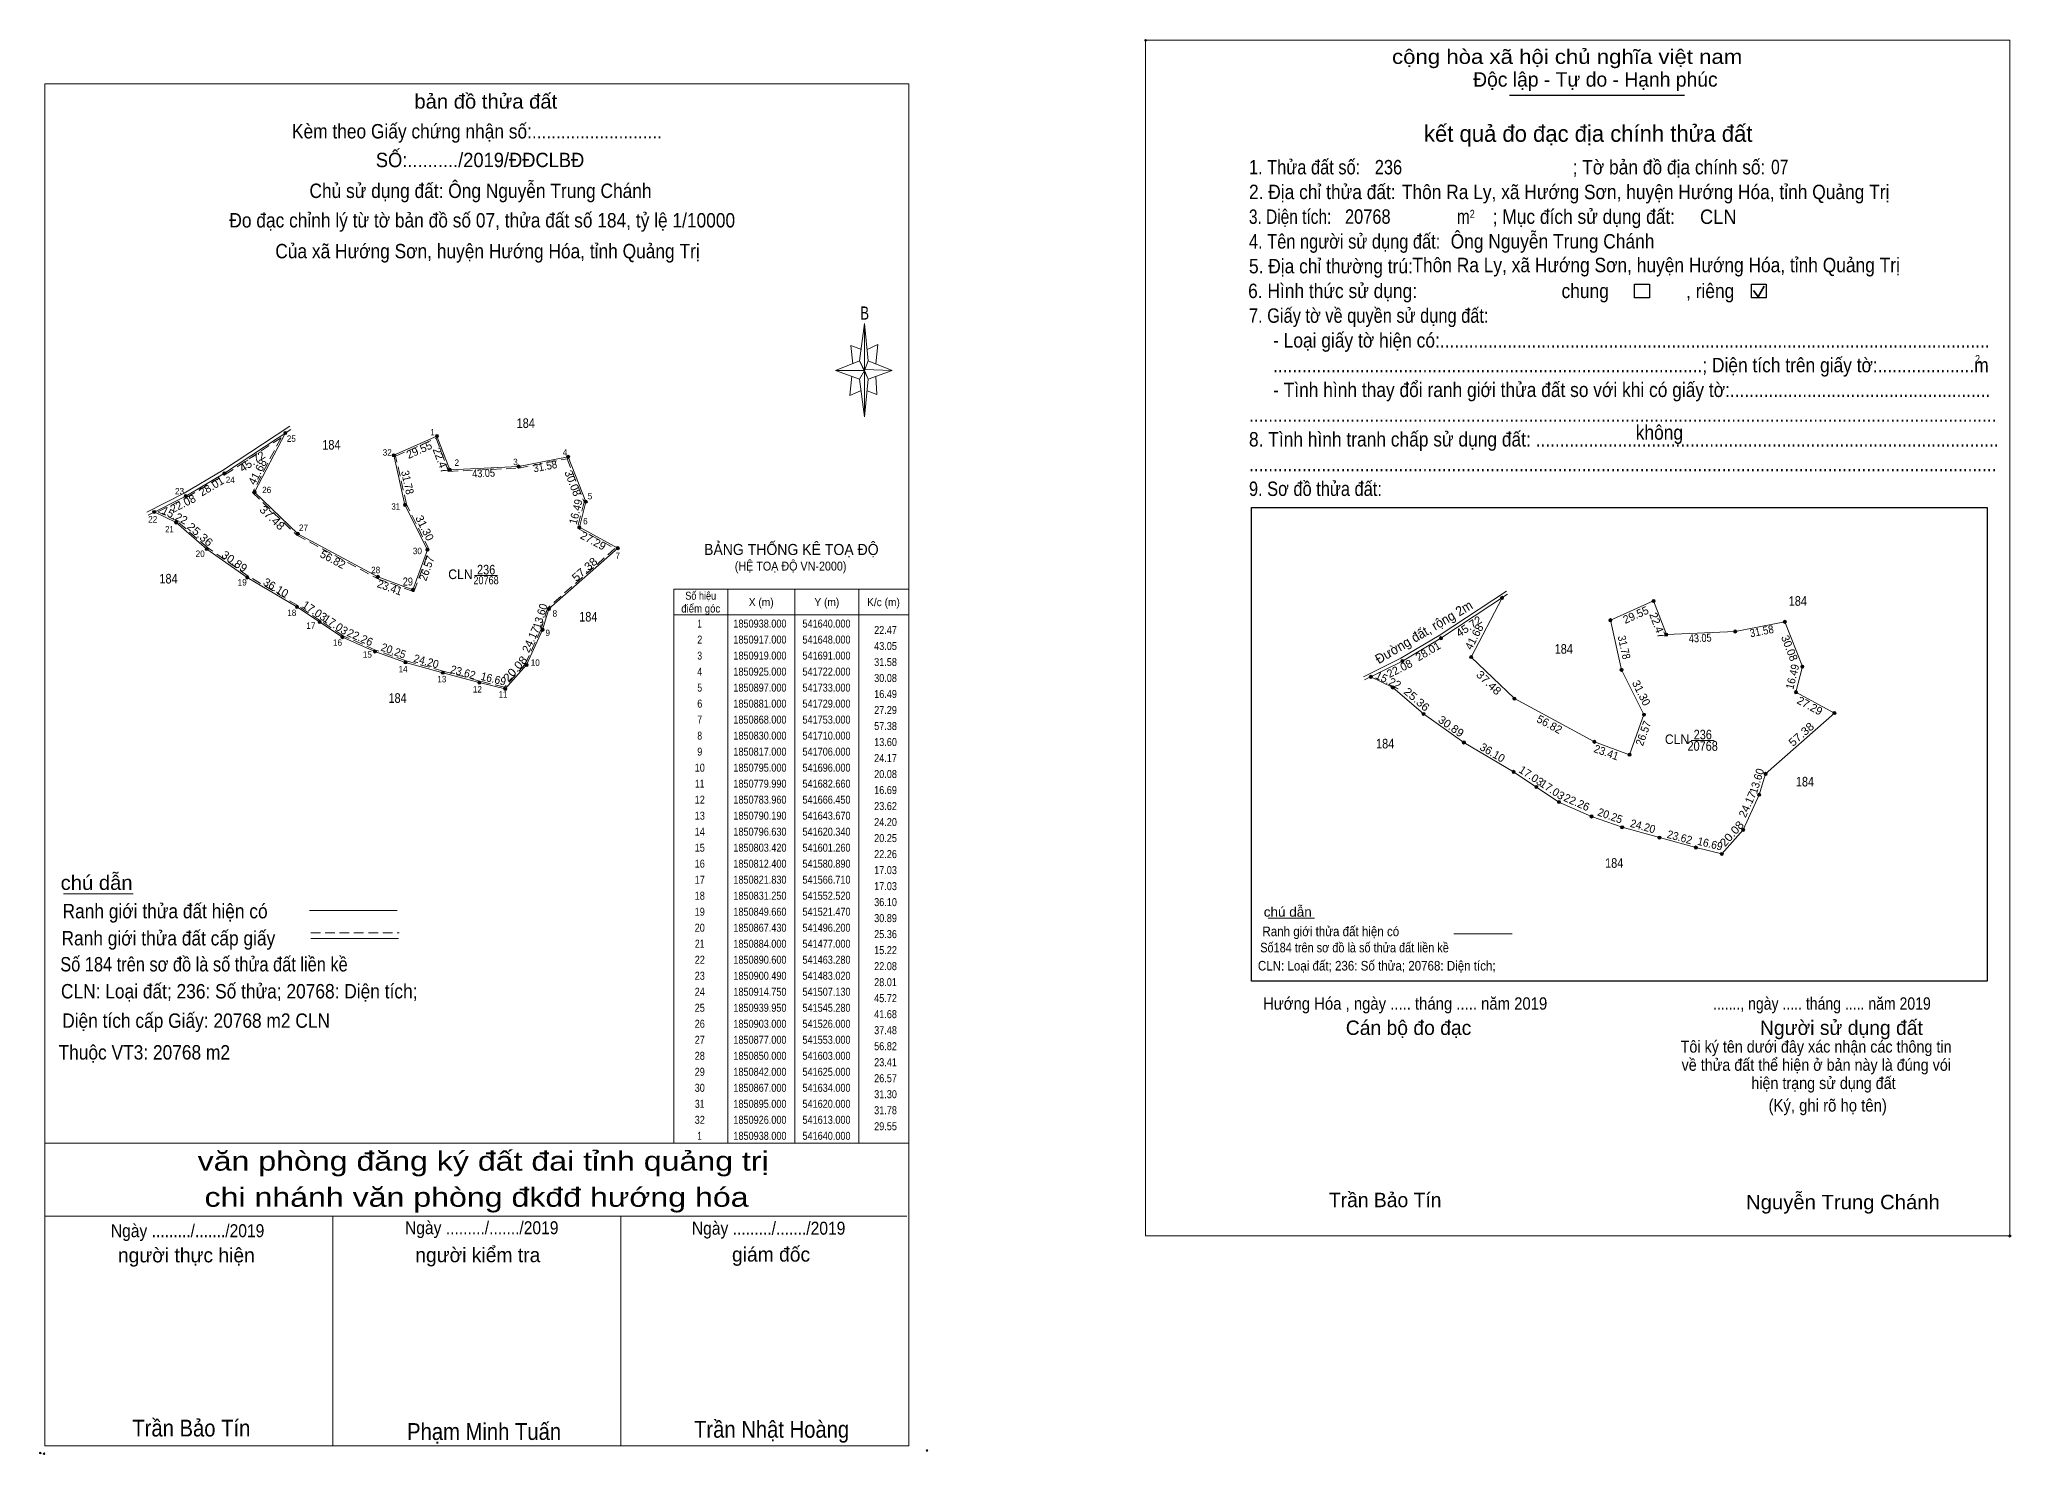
# Model space of a CAD drawing. Header units: metres. Extents: x 539634 to 541758, y 1850377 to 1851261.
# Drawn here: x 539634 to 540866, y 1850377 to 1851261 of the extents above; entities that cross this region are included whole.
import ezdxf
from ezdxf.enums import TextEntityAlignment as Align

# ---------------------------------------------------------------- set-up
doc = ezdxf.new("R2010")
doc.units = ezdxf.units.M
doc.header["$LTSCALE"] = 2
doc.header["$PDMODE"] = 32
doc.header["$PDSIZE"] = 1
doc.linetypes.add('MEDIUM_DASHED', pattern=[4.5, 3, -1.5])
for name, color, linetype, lineweight in [('1', 7, 'MEDIUM_DASHED', 13), ('10', 7, 'Continuous', 13), ('13', 7, 'Continuous', 13), ('17', 7, 'Continuous', 13), ('2', 7, 'Continuous', 25), ('5', 7, 'Continuous', 13), ('6', 7, 'Continuous', 13), ('63', 7, 'Continuous', 13)]:
    doc.layers.add(name, color=color, linetype=linetype, lineweight=lineweight)

msp = doc.modelspace()

# ---------------------------------------------------------------- hatches: boundary and pattern name
at = {"layer": '10'}
for points in [[(539788.433, 1851015.413, 1), (539786.433, 1851015.413, 1)], [(539856.155, 1851001.464, 1), (539854.155, 1851001.464, 1)], [(539883.155, 1851013.464, 1), (539881.155, 1851013.464, 1)], [(539750.285, 1850990.214, 1), (539748.285, 1850990.214, 1)], [(539891.155, 1850992.464, 1), (539889.155, 1850992.464, 1)], [(539934.155, 1850994.464, 1), (539932.155, 1850994.464, 1)], [(539965.155, 1851000.464, 1), (539963.155, 1851000.464, 1)], [(539769.155, 1850978.464, 1), (539767.155, 1850978.464, 1)], [(539706.435, 1850966.064, 1), (539704.435, 1850966.064, 1)], [(539726.175, 1850975.954, 1), (539724.175, 1850975.954, 1)], [(539863.155, 1850970.464, 1), (539861.155, 1850970.464, 1)], [(539976.155, 1850972.464, 1), (539974.155, 1850972.464, 1)], [(539720.155, 1850959.464, 1), (539718.155, 1850959.464, 1)], [(539796.155, 1850952.464, 1), (539794.155, 1850952.464, 1)], [(539972.155, 1850956.464, 1), (539970.155, 1850956.464, 1)], [(539739.355, 1850942.894, 1), (539737.355, 1850942.894, 1)], [(539877.155, 1850942.464, 1), (539875.155, 1850942.464, 1)], [(539996.155, 1850943.464, 1), (539994.155, 1850943.464, 1)], [(539764.625, 1850925.124, 1), (539762.625, 1850925.124, 1)], [(539846.155, 1850925.464, 1), (539844.155, 1850925.464, 1)], [(539868.155, 1850917.464, 1), (539866.155, 1850917.464, 1)], [(539795.675, 1850906.714, 1), (539793.675, 1850906.714, 1)], [(539953.155, 1850905.464, 1), (539951.155, 1850905.464, 1)], [(540548.749, 1850912.376, 1), (540546.749, 1850912.376, 1)], [(540643.471, 1850910.427, 1), (540641.471, 1850910.427, 1)], [(539809.865, 1850897.294, 1), (539807.865, 1850897.294, 1)], [(539949.155, 1850892.464, 1), (539947.155, 1850892.464, 1)], [(540616.471, 1850898.427, 1), (540614.471, 1850898.427, 1)], [(540694.471, 1850891.427, 1), (540692.471, 1850891.427, 1)], [(540725.471, 1850897.427, 1), (540723.471, 1850897.427, 1)], [(539824.045, 1850887.864, 1), (539822.045, 1850887.864, 1)], [(539844.415, 1850878.884, 1), (539842.415, 1850878.884, 1)], [(540510.601, 1850887.177, 1), (540508.601, 1850887.177, 1)], [(540651.471, 1850889.427, 1), (540649.471, 1850889.427, 1)], [(539863.495, 1850872.094, 1), (539861.495, 1850872.094, 1)], [(539939.155, 1850870.464, 1), (539937.155, 1850870.464, 1)], [(540486.491, 1850872.917, 1), (540484.491, 1850872.917, 1)], [(540529.471, 1850875.427, 1), (540527.471, 1850875.427, 1)], [(540623.471, 1850867.427, 1), (540621.471, 1850867.427, 1)], [(540736.471, 1850869.427, 1), (540734.471, 1850869.427, 1)], [(539886.825, 1850865.654, 1), (539884.825, 1850865.654, 1)], [(539909.605, 1850859.424, 1), (539907.605, 1850859.424, 1)], [(539925.815, 1850855.454, 1), (539923.815, 1850855.454, 1)], [(540466.751, 1850863.027, 1), (540464.751, 1850863.027, 1)], [(540480.471, 1850856.427, 1), (540478.471, 1850856.427, 1)], [(540556.471, 1850849.427, 1), (540554.471, 1850849.427, 1)], [(540732.471, 1850853.427, 1), (540730.471, 1850853.427, 1)], [(540499.671, 1850839.857, 1), (540497.671, 1850839.857, 1)], [(540637.471, 1850839.427, 1), (540635.471, 1850839.427, 1)], [(540756.471, 1850840.427, 1), (540754.471, 1850840.427, 1)], [(540524.941, 1850822.087, 1), (540522.941, 1850822.087, 1)], [(540606.471, 1850822.427, 1), (540604.471, 1850822.427, 1)], [(540628.471, 1850814.427, 1), (540626.471, 1850814.427, 1)], [(540555.991, 1850803.677, 1), (540553.991, 1850803.677, 1)], [(540570.181, 1850794.257, 1), (540568.181, 1850794.257, 1)], [(540713.471, 1850802.427, 1), (540711.471, 1850802.427, 1)], [(540584.361, 1850784.827, 1), (540582.361, 1850784.827, 1)], [(540709.471, 1850789.427, 1), (540707.471, 1850789.427, 1)], [(540604.731, 1850775.847, 1), (540602.731, 1850775.847, 1)], [(540623.811, 1850769.057, 1), (540621.811, 1850769.057, 1)], [(540699.471, 1850767.427, 1), (540697.471, 1850767.427, 1)], [(540647.141, 1850762.617, 1), (540645.141, 1850762.617, 1)], [(540669.921, 1850756.387, 1), (540667.921, 1850756.387, 1)], [(540686.131, 1850752.417, 1), (540684.131, 1850752.417, 1)]]:
    msp.add_hatch(color=256, dxfattribs=at).paths.add_polyline_path(points)

# ---------------------------------------------------------------- linework, layer by layer
at = {"layer": '1'}
msp.add_lwpolyline([(539881.59, 1851012.12), (539889.47, 1850991.43), (539933.27, 1850993.46), (539963.52, 1850999.32), (539974.1, 1850972.39), (539969.99, 1850955.95), (539993.42, 1850943.26), (539951.28, 1850906.02), (539947.21, 1850892.82), (539937.3, 1850871.01), (539924.46, 1850856.56), (539908.85, 1850860.39), (539886.08, 1850866.61), (539862.79, 1850873.04), (539843.78, 1850879.81), (539823.52, 1850888.74), (539809.41, 1850898.12), (539795.2, 1850907.56), (539764.16, 1850925.96), (539738.97, 1850943.68), (539719.7, 1850960.3), (539707.7, 1850966.08), (539725.65, 1850975.07), (539749.81, 1850989.36), (539784.75, 1851012.44), (539766.92, 1850978.26), (539794.55, 1850951.64), (539844.74, 1850924.55), (539867.75, 1850916.18), (539877.24, 1850942.52), (539863.1, 1850970.8), (539856.31, 1851000.88)], close=True, dxfattribs=at)
at = {"layer": '10'}
for p, q in [((539787.43, 1851015.41), (539768.16, 1850978.46)), ((539719.15, 1850959.46), (539705.43, 1850966.06)), ((539719.15, 1850959.46), (539738.35, 1850942.89)), ((540547.75, 1850912.38), (540528.47, 1850875.43)), ((539924.82, 1850855.46), (539908.61, 1850859.42)), ((540479.47, 1850856.43), (540465.75, 1850863.03)), ((540479.47, 1850856.43), (540498.67, 1850839.86))]:
    msp.add_line(p, q, dxfattribs=at)
for points in [[(539700.81, 1850965.98), (539724.26, 1850977.73), (539748.22, 1850991.91), (539790.17, 1851019.62)], [(539701.59, 1850964.14), (539725.17, 1850975.95), (539749.28, 1850990.21), (539790.82, 1851017.65)], [(539768.16, 1850978.46), (539795.16, 1850952.46), (539845.16, 1850925.46), (539867.16, 1850917.46), (539876.16, 1850942.46), (539862.16, 1850970.46), (539855.16, 1851001.46), (539882.16, 1851013.46), (539890.16, 1850992.46), (539933.16, 1850994.46), (539964.16, 1851000.46), (539975.16, 1850972.46), (539971.16, 1850956.46), (539995.16, 1850943.46), (539952.16, 1850905.46), (539948.16, 1850892.46), (539938.16, 1850870.46), (539924.82, 1850855.46)], [(539908.6, 1850859.42), (539885.82, 1850865.65), (539862.49, 1850872.09), (539843.41, 1850878.88), (539823.04, 1850887.86), (539794.67, 1850906.71), (539763.62, 1850925.12), (539738.35, 1850942.89)], [(540461.13, 1850862.95), (540484.58, 1850874.7), (540508.54, 1850888.88), (540550.49, 1850916.59)], [(540461.91, 1850861.11), (540485.49, 1850872.92), (540509.6, 1850887.18), (540551.14, 1850914.62)], [(540528.47, 1850875.43), (540555.47, 1850849.43), (540605.47, 1850822.43), (540627.47, 1850814.43), (540636.47, 1850839.43), (540622.47, 1850867.43), (540615.47, 1850898.43), (540642.47, 1850910.43), (540650.47, 1850889.43), (540693.47, 1850891.43), (540724.47, 1850897.43), (540735.47, 1850869.43), (540731.47, 1850853.43), (540755.47, 1850840.43), (540712.47, 1850802.43), (540708.47, 1850789.43), (540698.47, 1850767.43), (540685.13, 1850752.42)], [(540685.13, 1850752.42), (540668.92, 1850756.39), (540646.14, 1850762.62), (540622.81, 1850769.06), (540603.73, 1850775.85), (540583.36, 1850784.83), (540554.99, 1850803.68), (540523.94, 1850822.09), (540498.67, 1850839.86)]]:
    msp.add_lwpolyline(points, dxfattribs=at)
for centre in [(539787.433, 1851015.413), (539855.155, 1851001.464), (539882.155, 1851013.464), (539749.285, 1850990.214), (539890.155, 1850992.464), (539933.155, 1850994.464), (539964.155, 1851000.464), (539768.155, 1850978.464), (539705.435, 1850966.064), (539725.175, 1850975.954), (539862.155, 1850970.464), (539975.155, 1850972.464), (539719.155, 1850959.464), (539795.155, 1850952.464), (539971.155, 1850956.464), (539738.355, 1850942.894), (539876.155, 1850942.464), (539995.155, 1850943.464), (539763.625, 1850925.124), (539845.155, 1850925.464), (539867.155, 1850917.464), (539794.675, 1850906.714), (539952.155, 1850905.464), (540547.749, 1850912.376), (540642.471, 1850910.427), (539808.865, 1850897.294), (539948.155, 1850892.464), (540615.471, 1850898.427), (540693.471, 1850891.427), (540724.471, 1850897.427), (539823.045, 1850887.864), (539843.415, 1850878.884), (540509.601, 1850887.177), (540650.471, 1850889.427), (539862.495, 1850872.094), (539938.155, 1850870.464), (540485.491, 1850872.917), (540528.471, 1850875.427), (540622.471, 1850867.427), (540735.471, 1850869.427), (539885.825, 1850865.654), (539908.605, 1850859.424), (539924.815, 1850855.454), (540465.751, 1850863.027), (540479.471, 1850856.427), (540555.471, 1850849.427), (540731.471, 1850853.427), (540498.671, 1850839.857), (540636.471, 1850839.427), (540755.471, 1850840.427), (540523.941, 1850822.087), (540605.471, 1850822.427), (540627.471, 1850814.427), (540554.991, 1850803.677), (540569.181, 1850794.257), (540712.471, 1850802.427), (540583.361, 1850784.827), (540708.471, 1850789.427), (540603.731, 1850775.847), (540622.811, 1850769.057), (540698.471, 1850767.427), (540646.141, 1850762.617), (540668.921, 1850756.387), (540685.131, 1850752.417)]:
    msp.add_circle(centre, 1, dxfattribs=at)
at = {"layer": '13'}
for p, q in [((539905.57, 1850926.41), (539920.05, 1850926.41)), ((540665.89, 1850823.38), (540680.37, 1850823.38))]:
    msp.add_line(p, q, dxfattribs=at)
at = {"layer": '17'}
for p, q in [((539648.87, 1850727.51), (539692.31, 1850727.51)), ((540401.52, 1850712.39), (540430.48, 1850712.39))]:
    msp.add_line(p, q, dxfattribs=at)
at = {"layer": '2'}
for p, q in [((540552.5, 1851226.48), (540661.71, 1851226.48)), ((540391.27, 1850968.92), (540851.02, 1850968.92)), ((540851.02, 1850968.92), (540851.02, 1850672.98))]:
    msp.add_line(p, q, dxfattribs=at)
at = {"layer": '2', "lineweight": 35}
for p, q in [((540704.82, 1851104.4), (540707.89, 1851100.41)), ((540707.89, 1851100.41), (540711.63, 1851107.1))]:
    msp.add_line(p, q, dxfattribs=at)
at = {"layer": '2', "lineweight": 13}
msp.add_lwpolyline([(540325.05, 1851260.74), (540865.08, 1851260.74), (540865.08, 1850513.81), (540325.05, 1850513.81)], close=True, dxfattribs=at)
at = {"layer": '2'}
for points in [[(540630.64, 1851108.39), (540639.92, 1851108.39), (540639.92, 1851099.74), (540630.64, 1851099.74)], [(540703.61, 1851108.39), (540712.89, 1851108.39), (540712.89, 1851099.74), (540703.61, 1851099.74)]]:
    msp.add_lwpolyline(points, close=True, dxfattribs=at)
msp.add_lwpolyline([(540851.02, 1850672.98), (540391.27, 1850672.98), (540391.27, 1850968.92)], dxfattribs=at)
for p in [(540325.05, 1851260.74), (540865.07, 1850513.81)]:
    msp.add_point(p, dxfattribs=at)
at = {"layer": '5'}
for p, q in [((540146.26, 1851060.38), (540149.26, 1851083.78)), ((540146.26, 1851048.98), (540131.26, 1851054.38)), ((540151.66, 1851060.38), (540166.66, 1851054.38)), ((540151.66, 1851048.98), (540149.26, 1851025.58)), ((540157.06, 1851039.38), (540151.06, 1851041.78)), ((540156.46, 1851050.78), (540157.06, 1851039.38)), ((539637.04, 1850571.74), (540177.04, 1850571.74)), ((539637.04, 1850526.14), (540175.84, 1850526.14)), ((539637.04, 1850526.14), (540175.84, 1850526.14)), ((539637.04, 1850526.14), (540175.84, 1850526.14)), ((539817.04, 1850382.74), (539817.04, 1850526.14)), ((539997.04, 1850382.74), (539997.04, 1850526.14))]:
    msp.add_line(p, q, dxfattribs=at)
for points in [[(539637.04, 1851233.54), (540177.04, 1851233.54), (540177.04, 1850382.74), (539637.04, 1850382.74)], [(540149.26, 1851083.78), (540151.66, 1851060.38), (540149.26, 1851054.38)], [(540149.26, 1851054.38), (540131.26, 1851054.38), (540146.26, 1851060.38), (540151.66, 1851048.98), (540166.66, 1851054.38), (540149.26, 1851054.98)], [(540149.26, 1851054.38), (540149.26, 1851025.58), (540146.26, 1851048.98)]]:
    msp.add_lwpolyline(points, close=True, dxfattribs=at)
for points in [[(540147.46, 1851067.58), (540140.86, 1851069.98), (540142.06, 1851058.58)], [(540151.06, 1851067.58), (540157.66, 1851070.58), (540156.46, 1851058.58)], [(540149.26, 1851054.38), (540146.26, 1851060.38), (540131.26, 1851054.38)], [(540149.26, 1851054.38), (540151.66, 1851048.98), (540166.66, 1851054.38)], [(540141.46, 1851050.78), (540140.26, 1851038.78), (540146.86, 1851041.78)], [(540177.04, 1850382.74), (539637.04, 1850382.74), (539637.04, 1850526.14)]]:
    msp.add_lwpolyline(points, dxfattribs=at)
for p in [(539634.22, 1850378.12), (539636.62, 1850377.7)]:
    msp.add_point(p, dxfattribs=at)
at = {"layer": '6'}
for p, q in [((539802.47, 1850717.07), (539857.31, 1850717.07)), ((539803.31, 1850699.49), (539858.15, 1850699.49)), ((540517.6, 1850702.55), (540554.16, 1850702.55))]:
    msp.add_line(p, q, dxfattribs=at)
at = {"layer": '6', "linetype": 'MEDIUM_DASHED'}
msp.add_line((539803.31, 1850703.21), (539858.51, 1850703.21), dxfattribs=at)
at = {"layer": '6'}
msp.add_point((540188.44, 1850379.74), dxfattribs=at)
at = {"layer": '63'}
for p, q in [((540063.84, 1850917.74), (540063.84, 1850571.74)), ((540105.84, 1850917.74), (540105.84, 1850571.74)), ((540145.84, 1850917.74), (540145.84, 1850571.74)), ((540030.24, 1850901.74), (540177.04, 1850901.74))]:
    msp.add_line(p, q, dxfattribs=at)
msp.add_lwpolyline([(540030.24, 1850917.74), (540177.04, 1850917.74), (540177.04, 1850571.74), (540030.24, 1850571.74)], close=True, dxfattribs=at)

# ---------------------------------------------------------------- texts
at = {"layer": '1'}
for s, height, width, p in [('BẢNG THỐNG KÊ TOẠ ĐỘ ', 6.9, 0.95, (540049.08, 1850939.17)), ('(HỆ TOẠ ĐỘ VN-2000)', 5.58, 0.9, (540068.28, 1850929.45))]:
    msp.add_text(s, height=height, dxfattribs=dict(at, width=width)).set_placement(p)
at = {"layer": '13'}
for s, height, width, p in [('184', 6, 0.85, (539937.64, 1851018.53)), ('184', 6, 0.85, (539816.19, 1851005)), ('CLN', 6, 0.95, (539896.835, 1850924.11)), ('236', 6, 0.85, (539912.9, 1850927.02)), ('184', 6, 0.85, (539714.39, 1850921.37)), ('20768', 5, 0.85, (539912.83, 1850920.89)), ('184', 6, 0.85, (540732.63, 1850907.45)), ('184', 6, 0.85, (539976.75, 1850897.61)), ('184', 6, 0.85, (540586.36, 1850877.48)), ('184', 6, 0.85, (539857.55, 1850846.79)), ('236', 6, 0.85, (540673.22, 1850823.98)), ('184', 6, 0.85, (540474.71, 1850818.33)), ('CLN', 6, 0.95, (540657.155, 1850821.07)), ('20768', 6, 0.85, (540673.15, 1850816.85)), ('184', 6, 0.85, (540737.07, 1850794.57)), ('184', 6, 0.85, (540617.87, 1850743.75))]:
    msp.add_text(s, height=height, dxfattribs=dict(at, width=width)).set_placement(p, align=Align.CENTER)
at = {"layer": '13', "width": 0.95}
msp.add_text('Đường đất, rộng 2m', height=6, rotation=30.618, dxfattribs=at).set_placement((540500.402, 1850888.465), align=Align.CENTER)
at = {"layer": '2'}
for s, height, width, p in [('cộng hòa xã hội chủ nghĩa việt nam', 9.014, 1.15, (540479.03, 1851245.96)), ('1. Thửa đất số:', 9.014, 0.85, (540389.61, 1851176.94)), ('236', 9.02, 0.85, (540468.23, 1851176.94)), ('; Tờ bản đồ địa chính số:', 9.014, 0.9, (540591.85, 1851176.94)), ('07', 9.02, 0.8, (540715.93, 1851177.06)), ('2. Địa chỉ thửa đất:', 9.014, 0.9, (540389.61, 1851161.48)), ('Thôn Ra Ly, xã Hướng Sơn, huyện Hướng Hóa, tỉnh Quảng Trị', 9.01, 0.9, (540485.15, 1851161.48)), ('3. Diện tích:', 9.014, 0.8, (540389.61, 1851146.02)), ('20768', 9.02, 0.85, (540449.61, 1851146.1)), ('m', 9.014, 0.8, (540519.55, 1851146.02)), ('2', 5.151, 0.8, (540527.65, 1851149.64)), ('; Mục đích sử dụng đất:', 9.014, 0.9, (540541.89, 1851146.02)), (' CLN', 9.01, 0.95, (540668.29, 1851145.96)), ('4. Tên người sử dụng đất:', 9.014, 0.85, (540389.61, 1851130.58)), ('Ông Nguyễn Trung Chánh', 9.02, 0.9, (540515.67, 1851130.64)), ('Thôn Ra Ly, xã Hướng Sơn, huyện Hướng Hóa, tỉnh Quảng Trị', 9.01, 0.9, (540491.73, 1851115.82)), ('5. Địa chỉ thường trú:', 9.014, 0.9, (540389.61, 1851115.12)), ('6. Hình thức sử dụng:', 9.014, 0.9, (540389.09, 1851099.66)), ('chung                , riêng', 9.014, 0.9, (540584.97, 1851099.66)), ('7. Giấy tờ về quyền sử dụng đất:', 9.014, 0.85, (540389.61, 1851084.22)), ('     - Loại giấy tờ hiện có:..................................................................................................................', 9.014, 0.9, (540389.61, 1851068.76)), ('2', 5.151, 0.8, (540843.43, 1851058.98)), ('     .........................................................................................; Diện tích trên giấy tờ:....................m', 9.014, 0.9, (540389.61, 1851053.3)), ('     - Tình hình thay đổi ranh giới thửa đất so với khi có giấy tờ:......................................................', 9.014, 0.9, (540389.61, 1851037.86)), ('8. Tình hình tranh chấp sử dụng đất: ................................................................................................', 9.014, 0.9, (540389.61, 1851006.94)), ('...........................................................................................................................................................', 9.014, 0.9, (540389.61, 1851022.4)), ('không', 9.015, 0.9, (540631.33, 1851011.2)), ('...........................................................................................................................................................', 9.014, 0.9, (540389.61, 1850991.5)), ('9. Sơ đồ thửa đất:', 9.014, 0.85, (540389.61, 1850976.04)), ('Hướng Hóa , ngày ..... tháng ..... năm 2019', 7.72, 0.9, (540398.43, 1850655.12)), ('......., ngày ..... tháng ..... năm 2019', 7.72, 0.85, (540679.61, 1850655.12)), ('(Ký, ghi rõ họ tên)', 7.727, 0.9, (540714.33, 1850591.5)), ('Nguyễn Trung Chánh', 9.02, 1.05, (540700.25, 1850530.42))]:
    msp.add_text(s, height=height, dxfattribs=dict(at, width=width)).set_placement(p)
for s, height, p in [('Độc lập - Tự do - Hạnh phúc', 9.014, (540529.71, 1851231.74)), ('Cán bộ đo đạc', 9.015, (540450.13, 1850639.34)), ('Người sử dụng đất', 9.014, (540708.97, 1850639.34)), ('Trần Bảo Tín', 9.01, (540439.57, 1850531.74))]:
    msp.add_text(s, height=height, dxfattribs=at).set_placement(p)
for s, height, p in [('kết quả đo đạc địa chính thửa đất', 10.3, (540601.62, 1851197.28)), ('.', 2.576, (540865.024, 1850512.42))]:
    msp.add_text(s, height=height, dxfattribs=at).set_placement(p, align=Align.CENTER)
at = {"layer": '2', "width": 0.9}
for s, p in [('Tôi ký tên dưới đây xác nhận các thông tin', (540744.03, 1850628.32)), ('về thửa đất thể hiện ở bản này là đúng vói', (540744.16, 1850616.94)), ('hiện trạng sử dụng đất', (540748.66, 1850605.54))]:
    msp.add_text(s, height=7.447, dxfattribs=at).set_placement(p, align=Align.CENTER)
at = {"layer": '5'}
for s, height, width, p in [('bản đồ thửa đất', 9, 1.05, (539912.675, 1851218.05)), ('Kèm theo Giấy chứng nhận số:...........................', 9, 0.9, (539907.15, 1851199.39)), ('SỐ:........../2019/ĐĐCLBĐ', 9, 0.95, (539909.075, 1851181.45)), ('Chủ sử dụng đất: Ông Nguyễn Trung Chánh', 9, 0.9, (539909.37, 1851162.19)), ('Đo đạc chỉnh lý từ tờ bản đồ số 07, thửa đất số 184, tỷ lệ 1/10000 ', 9, 0.9, (539911.955, 1851143.77)), ('Của xã Hướng Sơn, huyện Hướng Hóa, tỉnh Quảng Trị', 9, 0.9, (539913.735, 1851124.51)), ('B', 8.266, 0.75, (540149.43, 1851086.17)), ('văn phòng đăng ký đất đai tỉnh quảng trị', 12, 1.25, (539911.035, 1850554.57)), ('chi nhánh văn phòng đkđđ hướng hóa', 12, 1.25, (539906.9, 1850532.01)), ('Ngày ........./......./2019', 8.1, 0.9, (539910.135, 1850514.85)), ('Ngày ........./......./2019', 8.1, 0.9, (540089.415, 1850514.55)), ('Ngày ........./......./2019', 8.1, 0.9, (539726.305, 1850513)), ('Trần Bảo Tín', 10.5, 0.9, (539728.655, 1850388.49)), ('Trần Nhật Hoàng', 10.5, 0.9, (540091.29, 1850387.71)), ('Phạm Minh Tuấn', 10.5, 0.9, (539911.61, 1850386.33))]:
    msp.add_text(s, height=height, dxfattribs=dict(at, width=width)).set_placement(p, align=Align.CENTER)
for s, p in [('người thực hiện', (539725.55, 1850497.27)), ('người kiểm tra', (539907.675, 1850497.39)), ('giám đốc', (540090.95, 1850497.75))]:
    msp.add_text(s, height=9, dxfattribs=at).set_placement(p, align=Align.CENTER)
at = {"layer": '6'}
for s, height, width, p in [('chú dẫn', 9, 1.05, (539646.98, 1850729.95)), ('Ranh giới thửa đất hiện có ', 9, 0.9, (539648.18, 1850712.19)), ('chú dẫn', 6, 1.05, (540398.86, 1850713.22)), ('Ranh giới thửa đất hiện có ', 6, 0.9, (540398.02, 1850701.04)), ('Ranh giới thửa đất cấp giấy', 9, 0.9, (539647.52, 1850695.27)), ('Số184 trên sơ đồ là số thửa đất liền kề', 6, 0.85, (540396.66, 1850690.92)), ('Số 184 trên sơ đồ là số thửa đất liền kề', 9, 0.85, (539646.75, 1850679.01)), ('CLN: Loại đất; 236: Số thửa; 20768: Diện tích;', 6, 0.9, (540395.21, 1850679.58)), ('CLN: Loại đất; 236: Số thửa; 20768: Diện tích;', 9, 0.9, (539647.17, 1850662.15)), ('Diện tích cấp Giấy: 20768 m2 CLN', 9, 0.9, (539647.95, 1850643.79)), ('Thuộc VT3: 20768 m2', 9, 0.9, (539645.67, 1850623.97))]:
    msp.add_text(s, height=height, dxfattribs=dict(at, width=width)).set_placement(p)
at = {"layer": '63'}
for s, height, width, p in [(' 1', 4, 0.9, (539880.8, 1851013.91)), (' 25', 4, 0.95, (539793.97, 1851009.86)), (' 32', 4, 0.95, (539853.91, 1851001.24)), (' 4', 4, 0.95, (539963.57, 1851001.21)), (' 2', 4, 0.95, (539895.96, 1850994.85)), (' 3', 4, 0.95, (539932.62, 1850995.32)), (' 23', 4, 0.95, (539724.13, 1850977.06)), (' 24', 4, 0.95, (539755.82, 1850984.15)), (' 26', 4, 0.95, (539778.58, 1850977.83)), (' 5', 4, 0.95, (539979.18, 1850973.93)), (' 31', 4, 0.9, (539859.06, 1850967.47)), (' 22', 4, 0.95, (539707.36, 1850959.44)), (' 21', 4, 0.9, (539717.65, 1850953.25)), (' 27', 4, 0.95, (539801.58, 1850954.19)), (' 6', 4, 0.95, (539976.3, 1850958.29)), (' 20', 4, 0.95, (539737, 1850937.96)), (' 30', 4, 0.95, (539872.76, 1850939.68)), (' 28', 4, 0.95, (539846.67, 1850927.8)), (' 7', 4, 0.95, (539996.52, 1850936.64)), (' 19', 4, 0.95, (539763.25, 1850920.09)), (' 29', 5, 0.85, (539867.13, 1850920.1)), (' 18', 4, 0.95, (539794.25, 1850901.06)), (' 8', 4, 0.95, (539957.25, 1850900.63)), (' 17', 4, 0.95, (539806.18, 1850893.03)), (' 9', 4, 0.95, (539952.79, 1850888.55)), ('22.47', 5, 0.85, (540169.6, 1850889.82)), (' 16', 4, 0.95, (539822.82, 1850882.47)), ('43.05', 5, 0.85, (540169.6, 1850879.82)), (' 15', 4, 0.95, (539841.5, 1850875.03)), (' 14', 4, 0.95, (539863.81, 1850865.88)), (' 10', 4, 0.95, (539946.42, 1850869.93)), ('31.58', 5, 0.85, (540169.6, 1850869.82)), (' 13', 4, 0.95, (539888, 1850859.65)), (' 12', 4, 0.95, (539910.22, 1850853.26)), ('30.08', 5, 0.85, (540169.6, 1850859.82)), ('16.49', 5, 0.85, (540169.6, 1850849.82)), (' 11', 4, 0.9, (539926.13, 1850850.11)), ('27.29', 5, 0.85, (540169.6, 1850839.82)), ('57.38', 5, 0.85, (540169.6, 1850829.82)), ('13.60', 5, 0.85, (540169.6, 1850819.82)), ('24.17', 5, 0.85, (540169.6, 1850809.82)), ('20.08', 5, 0.85, (540169.6, 1850799.82)), ('16.69', 5, 0.85, (540169.6, 1850789.82)), ('23.62', 5, 0.85, (540169.6, 1850779.82)), ('24.20', 5, 0.85, (540169.6, 1850769.82)), ('20.25', 5, 0.85, (540169.6, 1850759.82)), ('22.26', 5, 0.85, (540169.6, 1850749.82)), ('17.03', 5, 0.85, (540169.6, 1850739.82)), ('17.03', 5, 0.85, (540169.6, 1850729.82)), ('36.10', 5, 0.85, (540169.6, 1850719.82)), ('30.89', 5, 0.85, (540169.6, 1850709.82)), ('25.36', 5, 0.85, (540169.6, 1850699.82)), ('15.22', 5, 0.85, (540169.6, 1850689.82)), ('22.08', 5, 0.85, (540169.6, 1850679.82)), ('28.01', 5, 0.85, (540169.6, 1850669.82)), ('45.72', 5, 0.85, (540169.6, 1850659.82)), ('41.68', 5, 0.85, (540169.6, 1850649.82)), ('37.48', 5, 0.85, (540169.6, 1850639.82)), ('56.82', 5, 0.85, (540169.6, 1850629.82)), ('23.41', 5, 0.85, (540169.6, 1850619.82)), ('26.57', 5, 0.85, (540169.6, 1850609.82)), ('31.30', 5, 0.85, (540169.6, 1850599.82)), ('31.78', 5, 0.85, (540169.6, 1850589.82)), ('29.55', 5, 0.85, (540169.6, 1850579.82))]:
    msp.add_text(s, height=height, dxfattribs=dict(at, width=width)).set_placement(p, align=Align.RIGHT)
for s, rotation, width, p in [('45.72', 33.447, 1.05, (539768.087, 1850995.513)), ('31.78', 282.724, 0.9, (539861.316, 1850983.956)), ('43.05', 2.663, 0.85, (539911.394, 1850987.819)), ('31.58', 10.954, 0.9, (539950.185, 1850992.166)), ('37.48', 316.081, 1.1, (539777.436, 1850960.6)), ('16.49', 75.964, 0.95, (539971.345, 1850965.569)), ('25.36', 319.205, 1.1, (539732.507, 1850950.11)), ('30.89', 324.885, 1.05, (539754.182, 1850933.13)), ('26.57', 70.201, 0.95, (539878.087, 1850929.973)), ('57.38', 41.468, 1.1, (539976.105, 1850928.317)), ('23.41', 340.017, 0.95, (539851.766, 1850916.53)), ('13.60', 72.897, 0.95, (539949.025, 1850900.295)), ('45.72', 33.447, 1.05, (540528.407, 1850892.473)), ('31.58', 10.954, 0.9, (540710.505, 1850889.126)), ('20.25', 340.411, 0.95, (539854.177, 1850876.967)), ('31.78', 282.724, 0.9, (540621.636, 1850880.916)), ('43.05', 2.663, 0.85, (540671.714, 1850884.779)), ('24.20', 344.568, 0.95, (539874.805, 1850870.351)), ('23.62', 344.704, 0.95, (539897.801, 1850863.525)), ('20.08', 48.371, 1.1, (539932.887, 1850866.449)), ('16.49', 75.964, 0.95, (540731.665, 1850862.529)), ('16.69', 346.239, 0.95, (539916.875, 1850859.375)), ('25.36', 319.205, 1.1, (540492.827, 1850847.07)), ('37.48', 316.081, 1.1, (540537.756, 1850857.56)), ('30.89', 324.885, 1.05, (540514.502, 1850830.09)), ('26.57', 70.201, 0.95, (540638.407, 1850826.933)), ('57.38', 41.468, 1.1, (540736.425, 1850825.277)), ('23.41', 340.017, 0.95, (540612.086, 1850813.49)), ('13.60', 72.897, 0.95, (540709.345, 1850797.255)), ('20.25', 340.411, 0.95, (540614.497, 1850773.927)), ('24.20', 344.568, 0.95, (540635.125, 1850767.311)), ('20.08', 48.371, 1.1, (540693.207, 1850763.409)), ('23.62', 344.704, 0.95, (540658.121, 1850760.485)), ('16.69', 346.239, 0.95, (540677.195, 1850756.335))]:
    msp.add_text(s, height=5, rotation=rotation, dxfattribs=dict(at, width=width)).set_placement(p, align=Align.CENTER)
for s, rotation, p in [('29.55', 23.962, (539872.05, 1851002.514)), ('22.47', 290.854, (539882.323, 1850997.295)), ('41.68', 62.445, (539772.236, 1850989.884)), ('30.08', 291.448, (539964.774, 1850983.124)), ('28.01', 30.602, (539742.467, 1850979.92)), ('15.22', 334.31, (539717.196, 1850961.661)), ('22.08', 26.611, (539724.535, 1850969.025)), ('31.30', 296.565, (539872.251, 1850954.918)), ('27.29', 331.557, (539978.599, 1850945.811)), ('56.82', 331.631, (539815.892, 1850934.211)), ('36.10', 329.336, (539780.21, 1850916.605)), ('17.03', 326.422, (539804.357, 1850902.196)), ('29.55', 23.962, (540632.37, 1850899.474)), ('17.03', 326.375, (539817.466, 1850893.538)), ('22.26', 336.21, (539833.137, 1850885.419)), ('24.17', 65.556, (539943.091, 1850885.34)), ('41.68', 62.445, (540532.556, 1850886.844)), ('22.47', 290.854, (540642.643, 1850894.255)), ('28.01', 30.602, (540502.787, 1850876.88)), ('30.08', 291.448, (540725.094, 1850880.084)), ('22.08', 26.611, (540484.855, 1850865.985)), ('15.22', 334.31, (540475.596, 1850858.711)), ('31.30', 296.565, (540632.571, 1850851.878)), ('27.29', 331.557, (540738.919, 1850842.771)), ('56.82', 331.631, (540576.212, 1850831.171)), ('36.10', 329.336, (540540.53, 1850813.565)), ('17.03', 326.422, (540564.677, 1850799.156)), ('17.03', 326.375, (540577.786, 1850790.498)), ('22.26', 336.21, (540593.457, 1850782.379)), ('24.17', 65.556, (540703.411, 1850782.3))]:
    msp.add_text(s, height=5, rotation=rotation, dxfattribs=at).set_placement(p, align=Align.CENTER)
for s, width, p in [('Số hiệu', 0.85, (540046.995, 1850911.22)), ('điểm góc', 0.9, (540047.005, 1850903.22)), ('X (m)', 0.95, (540084.8, 1850907.22)), ('Y (m)', 0.95, (540125.8, 1850907.22)), ('K/c (m)', 0.95, (540161.205, 1850907.22)), (' 1', 0.75, (540045.6, 1850893.82)), ('1850938.000', 0.85, (540084, 1850893.82)), ('541640.000', 0.85, (540125.595, 1850893.82)), (' 2', 0.85, (540045.6, 1850883.82)), ('1850917.000', 0.85, (540084, 1850883.82)), ('541648.000', 0.85, (540125.595, 1850883.82)), (' 4', 0.85, (540045.6, 1850863.82)), (' 3', 0.8, (540045.605, 1850873.82)), ('1850919.000', 0.85, (540084, 1850873.82)), ('1850925.000', 0.85, (540084, 1850863.82)), ('541691.000', 0.85, (540125.595, 1850873.82)), ('541722.000', 0.85, (540125.595, 1850863.82)), (' 5', 0.8, (540045.605, 1850853.82)), ('1850897.000', 0.85, (540084, 1850853.82)), ('541733.000', 0.85, (540125.595, 1850853.82)), (' 6', 0.85, (540045.605, 1850843.82)), ('1850881.000', 0.85, (540084, 1850843.82)), ('541729.000', 0.85, (540125.595, 1850843.82)), (' 7', 0.8, (540045.6, 1850833.82)), ('1850868.000', 0.85, (540084, 1850833.82)), ('541753.000', 0.85, (540125.595, 1850833.82)), (' 9', 0.85, (540045.6, 1850813.82)), (' 8', 0.8, (540045.6, 1850823.82)), ('1850830.000', 0.85, (540084, 1850823.82)), ('1850817.000', 0.85, (540084, 1850813.82)), ('541710.000', 0.85, (540125.595, 1850823.82)), ('541706.000', 0.85, (540125.595, 1850813.82)), (' 10', 0.85, (540045.595, 1850803.82)), ('1850795.000', 0.85, (540084, 1850803.82)), ('541696.000', 0.85, (540125.595, 1850803.82)), (' 11', 0.8, (540045.595, 1850793.82)), ('1850779.990', 0.85, (540084, 1850793.82)), ('541682.660', 0.85, (540125.595, 1850793.82)), (' 12', 0.85, (540045.605, 1850783.82)), ('1850783.960', 0.85, (540084, 1850783.82)), ('541666.450', 0.85, (540125.595, 1850783.82)), (' 14', 0.85, (540045.595, 1850763.82)), (' 13', 0.85, (540045.6, 1850773.82)), ('1850790.190', 0.85, (540084, 1850773.82)), ('1850796.630', 0.85, (540084, 1850763.82)), ('541643.670', 0.85, (540125.595, 1850773.82)), ('541620.340', 0.85, (540125.595, 1850763.82)), (' 15', 0.85, (540045.6, 1850753.82)), ('1850803.420', 0.85, (540084, 1850753.82)), ('541601.260', 0.85, (540125.595, 1850753.82)), (' 16', 0.85, (540045.6, 1850743.82)), ('1850812.400', 0.85, (540084, 1850743.82)), ('541580.890', 0.85, (540125.595, 1850743.82)), (' 17', 0.85, (540045.605, 1850733.82)), ('1850821.830', 0.85, (540084, 1850733.82)), ('541566.710', 0.85, (540125.595, 1850733.82)), (' 18', 0.85, (540045.605, 1850723.82)), ('1850831.250', 0.85, (540084, 1850723.82)), ('541552.520', 0.85, (540125.595, 1850723.82)), (' 20', 0.85, (540045.595, 1850703.82)), (' 19', 0.85, (540045.595, 1850713.82)), ('1850849.660', 0.85, (540084, 1850713.82)), ('1850867.430', 0.85, (540084, 1850703.82)), ('541521.470', 0.85, (540125.595, 1850713.82)), ('541496.200', 0.85, (540125.595, 1850703.82)), (' 21', 0.8, (540045.595, 1850693.82)), ('1850884.000', 0.85, (540084, 1850693.82)), ('541477.000', 0.85, (540125.595, 1850693.82)), (' 22', 0.85, (540045.605, 1850683.82)), ('1850890.600', 0.85, (540084, 1850683.82)), ('541463.280', 0.85, (540125.595, 1850683.82)), (' 23', 0.85, (540045.6, 1850673.82)), ('1850900.490', 0.85, (540084, 1850673.82)), ('541483.020', 0.85, (540125.595, 1850673.82)), (' 24', 0.85, (540045.595, 1850663.82)), (' 25', 0.85, (540045.6, 1850653.82)), ('1850914.750', 0.85, (540084, 1850663.82)), ('1850939.950', 0.85, (540084, 1850653.82)), ('541507.130', 0.85, (540125.595, 1850663.82)), ('541545.280', 0.85, (540125.595, 1850653.82)), (' 26', 0.85, (540045.6, 1850643.82)), ('1850903.000', 0.85, (540084, 1850643.82)), ('541526.000', 0.85, (540125.595, 1850643.82)), (' 27', 0.85, (540045.605, 1850633.82)), ('1850877.000', 0.85, (540084, 1850633.82)), ('541553.000', 0.85, (540125.595, 1850633.82)), (' 28', 0.85, (540045.605, 1850623.82)), ('1850850.000', 0.85, (540084, 1850623.82)), ('541603.000', 0.85, (540125.595, 1850623.82)), (' 30', 0.85, (540045.595, 1850603.82)), (' 29', 0.85, (540045.595, 1850613.82)), ('1850842.000', 0.85, (540084, 1850613.82)), ('1850867.000', 0.85, (540084, 1850603.82)), ('541625.000', 0.85, (540125.595, 1850613.82)), ('541634.000', 0.85, (540125.595, 1850603.82)), (' 31', 0.8, (540045.595, 1850593.82)), ('1850895.000', 0.85, (540084, 1850593.82)), ('541620.000', 0.85, (540125.595, 1850593.82)), (' 32', 0.85, (540045.605, 1850583.82)), ('1850926.000', 0.85, (540084, 1850583.82)), ('541613.000', 0.85, (540125.595, 1850583.82)), (' 1', 0.75, (540045.6, 1850573.82)), ('1850938.000', 0.85, (540084, 1850573.82)), ('541640.000', 0.85, (540125.595, 1850573.82))]:
    msp.add_text(s, height=5, dxfattribs=dict(at, width=width)).set_placement(p, align=Align.CENTER)

doc.saveas('drawing.dxf')
